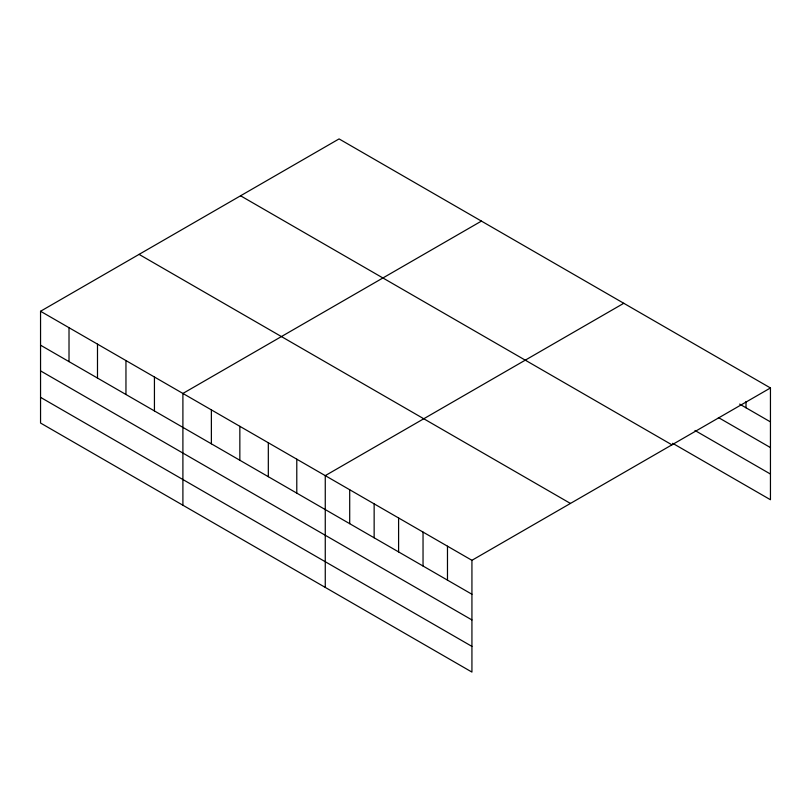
<?xml version="1.0" encoding="UTF-8"?>
<svg xmlns="http://www.w3.org/2000/svg" width="811" height="811" viewBox="0 0 811 811"><rect width="100%" height="100%" fill="white"/><g stroke="black" fill="none" stroke-linecap="round" stroke-linejoin="round"><path stroke-width="1.22" d="M40.55 311.262L471.931 560.31L471.931 672.086L40.55 423.038L40.55 311.262L339.069 138.914L770.45 387.962L770.45 499.738L672.674 443.293M481.43 221.099L182.901 393.447L182.901 505.223M623.781 303.284L325.262 475.631L325.262 587.417M471.931 560.31L770.45 387.962M739.632 404.101L770.45 421.892M718.374 417.513L770.45 447.581M694.986 430.489L770.45 474.05M240.563 195.786L671.934 444.833M139.066 254.38L570.437 503.438M40.55 345.192L471.931 594.25M40.55 370.88L471.931 619.939M40.55 397.349L471.931 646.397M746.008 401.496L746.008 407.781M447.479 546.198L447.479 580.129M423.038 532.087L423.038 566.017M398.596 517.976L398.596 551.906M374.145 503.864L374.145 537.794M349.703 489.753L349.703 523.683M296.785 459.198L296.785 493.129M268.319 442.765L268.319 476.696M239.843 426.322L239.843 460.253M211.377 409.89L211.377 443.82M154.435 377.014L154.435 410.944M125.958 360.571L125.958 394.501M97.492 344.138L97.492 378.068M69.016 327.695L69.016 361.625"/></g></svg>
